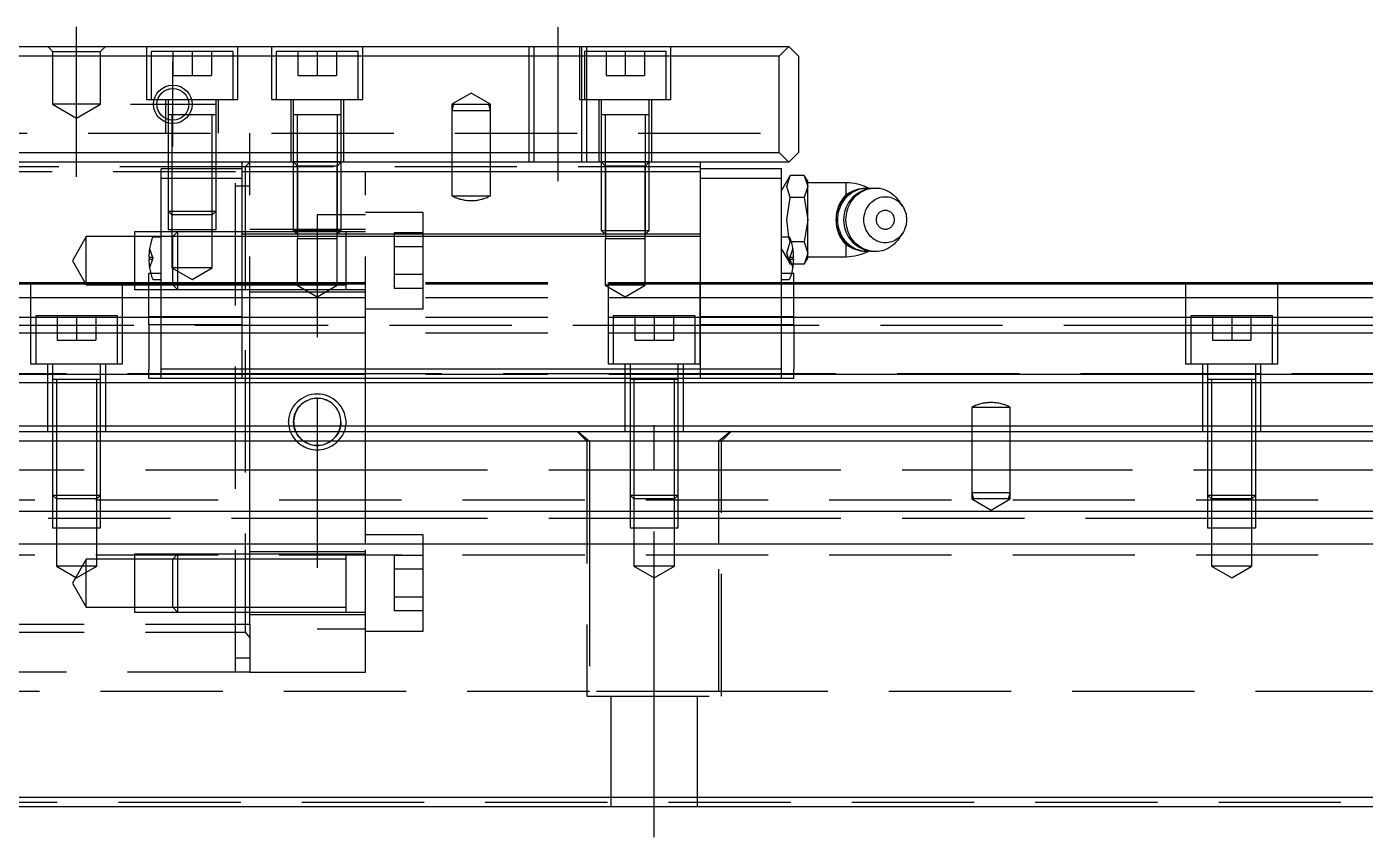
# Model space of a CAD drawing. Extents: x -8 to 904, y -330 to 120.
# Drawn here: x 314.8 to 453.9, y -299.6 to -215.4 of the extents above; entities that cross this region are included whole.
import ezdxf

# ---------------------------------------------------------------- set-up
doc = ezdxf.new("R2010")
doc.units = 0
doc.linetypes.add('CENTER', pattern=[50.8, 31.75, -6.35, 6.35, -6.35])
doc.linetypes.add('DASHED', pattern=[19.05, 12.7, -6.35])
doc.layers.get('0').update_dxf_attribs({"linetype": 'CONTINUOUS'})
doc.layers.add('CENTER', color=1, linetype='CENTER')

msp = doc.modelspace()

# ---------------------------------------------------------------- linework, layer by layer
at = {"color": 7, "linetype": 'CONTINUOUS'}
for p, q in [((246, -217.41), (394, -217.41)), ((394, -217.41), (393, -218.41)), ((395, -218.41), (394, -217.41)), ((393, -218.41), (247, -218.41)), ((393, -228.41), (393, -218.41)), ((395, -218.41), (395, -228.41)), ((331.23, -224.51), (329.5, -224.51)), ((334.5, -224.51), (329.5, -224.51)), ((331.67, -224.51), (331.23, -224.51)), ((334.5, -224.51), (331.67, -224.51)), ((347.5, -224.51), (342.5, -224.51)), ((347.5, -224.51), (342.5, -224.51)), ((347.5, -224.51), (342.5, -224.51)), ((379.5, -224.51), (374.5, -224.51)), ((394, -229.41), (246, -229.41)), ((247, -228.41), (393, -228.41)), ((337.2, -230.41), (337.2, -229.41)), ((384.8, -230.41), (384.8, -229.41)), ((393, -228.41), (394, -229.41)), ((394, -229.41), (395, -228.41)), ((328.77, -231.11), (328.77, -230.11)), ((337.2, -230.11), (328.77, -230.11)), ((337.2, -236.91), (337.2, -230.41)), ((384.8, -230.41), (337.2, -230.41)), ((393.23, -230.11), (384.8, -230.11)), ((384.8, -236.91), (384.8, -230.41)), ((393.23, -231.11), (393.23, -230.11)), ((394.13, -230.79), (393.78, -231.41)), ((393.78, -231.94), (394.13, -230.79)), ((395.6, -230.79), (394.13, -230.79)), ((395.6, -230.79), (395.6, -230.78)), ((395.96, -231.41), (395.6, -230.79)), ((395.6, -230.79), (395.96, -231.94)), ((328.77, -250.91), (328.77, -231.11)), ((337.2, -231.11), (328.77, -231.11)), ((393.23, -231.11), (384.8, -231.11)), ((393.23, -250.91), (393.23, -231.11)), ((393.78, -231.41), (393.23, -232.35)), ((394.13, -233.1), (393.78, -231.94)), ((395.96, -231.94), (395.6, -233.1)), ((395.96, -231.94), (395.96, -231.41)), ((399.96, -231.56), (395.96, -231.56)), ((395.96, -235.41), (395.96, -231.94)), ((399.96, -232.79), (399.96, -231.56)), ((401.03, -232.27), (401.26, -232.2)), ((401.18, -232.27), (401.41, -232.2)), ((401.26, -232.2), (401.49, -232.15)), ((401.41, -232.2), (401.64, -232.15)), ((401.49, -232.15), (401.73, -232.12)), ((401.64, -232.15), (401.88, -232.12)), ((401.73, -232.12), (401.97, -232.11)), ((401.88, -232.12), (402.12, -232.11)), ((402.12, -232.11), (401.97, -232.11)), ((402.04, -232.27), (402.27, -232.2)), ((402.12, -232.11), (402.53, -232.14)), ((402.27, -232.2), (402.5, -232.15)), ((402.5, -232.15), (402.74, -232.12)), ((402.74, -232.12), (402.98, -232.11)), ((402.98, -232.11), (403.22, -232.11)), ((403.22, -232.11), (403.45, -232.14)), ((403.45, -232.14), (403.69, -232.19)), ((403.69, -232.19), (403.92, -232.26)), ((393.78, -235.41), (394.13, -233.1)), ((395.6, -233.1), (394.13, -233.1)), ((395.6, -233.1), (395.96, -235.41)), ((399.37, -233.68), (399.5, -233.47)), ((399.5, -233.47), (399.65, -233.26)), ((399.52, -233.68), (399.66, -233.47)), ((399.65, -233.26), (399.81, -233.07)), ((399.66, -233.47), (399.8, -233.26)), ((399.8, -233.26), (399.97, -233.07)), ((399.81, -233.07), (399.99, -232.9)), ((400.72, -232.4), (399.96, -232.79)), ((399.97, -233.07), (400.14, -232.9)), ((399.99, -232.9), (400.18, -232.74)), ((400.14, -232.9), (400.33, -232.74)), ((400.18, -232.74), (400.38, -232.59)), ((400.33, -232.74), (400.53, -232.59)), ((400.38, -232.59), (400.58, -232.46)), ((400.38, -233.68), (400.51, -233.47)), ((400.51, -233.47), (400.66, -233.26)), ((400.53, -232.59), (400.74, -232.46)), ((400.58, -232.46), (400.8, -232.36)), ((400.66, -233.26), (400.83, -233.07)), ((400.74, -232.46), (400.96, -232.36)), ((400.8, -232.36), (401.03, -232.27)), ((400.83, -233.07), (401, -232.9)), ((400.96, -232.36), (401.18, -232.27)), ((401, -232.9), (401.19, -232.74)), ((401.19, -232.74), (401.39, -232.59)), ((401.39, -232.59), (401.6, -232.46)), ((401.6, -232.46), (401.81, -232.36)), ((401.81, -232.36), (402.04, -232.27)), ((402.44, -233.71), (402.57, -233.58)), ((402.57, -233.58), (402.71, -233.47)), ((402.71, -233.47), (402.85, -233.36)), ((402.85, -233.36), (403, -233.27)), ((403, -233.27), (403.16, -233.19)), ((403.16, -233.19), (403.32, -233.13)), ((403.32, -233.13), (403.49, -233.07)), ((403.49, -233.07), (403.66, -233.04)), ((403.66, -233.04), (403.83, -233.01)), ((403.83, -233.01), (404, -233.01)), ((403.92, -232.26), (404.14, -232.35)), ((404, -233.01), (404.18, -233.01)), ((404.14, -232.35), (404.36, -232.46)), ((404.18, -233.01), (404.35, -233.03)), ((404.35, -233.03), (404.52, -233.07)), ((404.36, -232.46), (404.56, -232.58)), ((404.52, -233.07), (404.69, -233.12)), ((404.56, -232.58), (404.76, -232.73)), ((404.69, -233.12), (404.85, -233.18)), ((404.76, -232.73), (404.95, -232.88)), ((404.85, -233.18), (405.01, -233.26)), ((404.95, -232.88), (405.12, -233.06)), ((405.01, -233.26), (405.16, -233.35)), ((405.12, -233.06), (405.29, -233.25)), ((405.16, -233.35), (405.31, -233.45)), ((405.29, -233.25), (405.44, -233.45)), ((405.31, -233.45), (405.44, -233.57)), ((405.8, -233.98), (405.44, -233.45)), ((405.44, -233.57), (405.57, -233.7)), ((398.93, -235.15), (398.96, -234.89)), ((398.96, -234.89), (399, -234.63)), ((399, -234.63), (399.07, -234.39)), ((399.07, -234.39), (399.15, -234.14)), ((399.08, -235.15), (399.11, -234.89)), ((399.11, -234.89), (399.16, -234.63)), ((399.15, -234.14), (399.25, -233.91)), ((399.16, -234.63), (399.22, -234.39)), ((399.22, -234.39), (399.31, -234.14)), ((399.25, -233.91), (399.37, -233.68)), ((399.31, -234.14), (399.41, -233.91)), ((399.41, -233.91), (399.52, -233.68)), ((399.94, -235.15), (399.97, -234.89)), ((399.97, -234.89), (400.02, -234.63)), ((400.02, -234.63), (400.08, -234.39)), ((400.08, -234.39), (400.16, -234.14)), ((400.16, -234.14), (400.26, -233.91)), ((400.26, -233.91), (400.38, -233.68)), ((401.82, -235.03), (401.86, -234.85)), ((401.86, -234.85), (401.91, -234.67)), ((401.91, -234.67), (401.97, -234.49)), ((401.97, -234.49), (402.04, -234.32)), ((402.04, -234.32), (402.12, -234.15)), ((402.12, -234.15), (402.22, -234)), ((402.22, -234), (402.33, -233.85)), ((402.33, -233.85), (402.44, -233.71)), ((403.15, -235.06), (403.18, -234.98)), ((403.18, -234.98), (403.21, -234.91)), ((403.21, -234.91), (403.26, -234.83)), ((403.26, -234.83), (403.31, -234.76)), ((403.31, -234.76), (403.36, -234.7)), ((403.36, -234.7), (403.42, -234.64)), ((403.42, -234.64), (403.48, -234.59)), ((403.48, -234.59), (403.55, -234.54)), ((403.55, -234.54), (403.62, -234.5)), ((403.62, -234.5), (403.7, -234.47)), ((403.7, -234.47), (403.78, -234.44)), ((403.78, -234.44), (403.85, -234.42)), ((403.85, -234.42), (403.93, -234.41)), ((403.93, -234.41), (404.01, -234.41)), ((404.01, -234.41), (404.1, -234.41)), ((404.1, -234.41), (404.18, -234.42)), ((404.18, -234.42), (404.25, -234.44)), ((404.25, -234.44), (404.33, -234.47)), ((404.33, -234.47), (404.41, -234.5)), ((404.41, -234.5), (404.48, -234.54)), ((404.48, -234.54), (404.54, -234.59)), ((404.54, -234.59), (404.61, -234.64)), ((404.61, -234.64), (404.67, -234.7)), ((404.67, -234.7), (404.72, -234.76)), ((404.72, -234.76), (404.77, -234.83)), ((404.77, -234.83), (404.81, -234.91)), ((404.81, -234.91), (404.85, -234.98)), ((404.85, -234.98), (404.88, -235.06)), ((405.57, -233.7), (405.69, -233.83)), ((405.69, -233.83), (405.8, -233.98)), ((405.8, -233.98), (405.9, -234.14)), ((405.9, -234.14), (405.98, -234.3)), ((405.98, -234.3), (406.06, -234.48)), ((406.06, -234.48), (406.12, -234.66)), ((406.12, -234.66), (406.17, -234.84)), ((406.17, -234.84), (406.2, -235.03)), ((394, -237.2), (393.78, -235.41)), ((395.96, -235.41), (395.6, -237.71)), ((395.96, -238.87), (395.96, -235.41)), ((398.92, -235.41), (398.93, -235.15)), ((398.93, -235.66), (398.92, -235.41)), ((398.96, -235.92), (398.93, -235.66)), ((399, -236.18), (398.96, -235.92)), ((399.07, -236.42), (399, -236.18)), ((399.07, -235.41), (399.08, -235.15)), ((399.08, -235.66), (399.07, -235.41)), ((399.11, -235.92), (399.08, -235.66)), ((399.16, -236.18), (399.11, -235.92)), ((399.22, -236.42), (399.16, -236.18)), ((399.93, -235.41), (399.94, -235.15)), ((399.94, -235.66), (399.93, -235.41)), ((399.97, -235.92), (399.94, -235.66)), ((400.02, -236.18), (399.97, -235.92)), ((400.08, -236.42), (400.02, -236.18)), ((401.8, -235.22), (401.82, -235.03)), ((401.8, -235.41), (401.8, -235.22)), ((401.8, -235.59), (401.8, -235.41)), ((401.82, -235.78), (401.8, -235.59)), ((401.86, -235.96), (401.82, -235.78)), ((401.91, -236.14), (401.86, -235.96)), ((401.97, -236.32), (401.91, -236.14)), ((402.04, -236.49), (401.97, -236.32)), ((403.09, -235.32), (403.1, -235.23)), ((403.09, -235.41), (403.09, -235.32)), ((403.09, -235.49), (403.09, -235.41)), ((403.1, -235.58), (403.09, -235.49)), ((403.1, -235.23), (403.12, -235.15)), ((403.12, -235.66), (403.1, -235.58)), ((403.12, -235.15), (403.15, -235.06)), ((403.15, -235.75), (403.12, -235.66)), ((403.18, -235.83), (403.15, -235.75)), ((403.21, -235.9), (403.18, -235.83)), ((403.26, -235.98), (403.21, -235.9)), ((403.31, -236.05), (403.26, -235.98)), ((403.36, -236.11), (403.31, -236.05)), ((403.42, -236.17), (403.36, -236.11)), ((403.48, -236.22), (403.42, -236.17)), ((403.55, -236.27), (403.48, -236.22)), ((403.62, -236.31), (403.55, -236.27)), ((403.7, -236.34), (403.62, -236.31)), ((403.78, -236.37), (403.7, -236.34)), ((403.85, -236.39), (403.78, -236.37)), ((404.25, -236.37), (404.18, -236.39)), ((404.33, -236.34), (404.25, -236.37)), ((404.41, -236.31), (404.33, -236.34)), ((404.48, -236.27), (404.41, -236.31)), ((404.54, -236.22), (404.48, -236.27)), ((404.61, -236.17), (404.54, -236.22)), ((404.67, -236.11), (404.61, -236.17)), ((404.72, -236.05), (404.67, -236.11)), ((404.77, -235.98), (404.72, -236.05)), ((404.81, -235.9), (404.77, -235.98)), ((404.85, -235.83), (404.81, -235.9)), ((404.88, -235.75), (404.85, -235.83)), ((404.88, -235.06), (404.91, -235.15)), ((404.91, -235.66), (404.88, -235.75)), ((404.91, -235.15), (404.92, -235.23)), ((404.92, -235.58), (404.91, -235.66)), ((404.92, -235.23), (404.94, -235.32)), ((404.94, -235.49), (404.92, -235.58)), ((404.94, -235.32), (404.94, -235.41)), ((404.94, -235.41), (404.94, -235.49)), ((406.06, -236.33), (405.98, -236.51)), ((406.12, -236.15), (406.06, -236.33)), ((406.17, -235.97), (406.12, -236.15)), ((406.2, -235.78), (406.17, -235.97)), ((406.2, -235.03), (406.23, -235.21)), ((406.23, -235.6), (406.2, -235.78)), ((406.23, -235.21), (406.23, -235.41)), ((406.23, -235.41), (406.23, -235.6)), ((328.77, -237.2), (327.99, -237.2)), ((337.2, -237.16), (337.2, -236.91)), ((384.8, -236.91), (337.2, -236.91)), ((337.2, -250.91), (337.2, -237.16)), ((384.8, -237.16), (337.2, -237.16)), ((384.8, -237.16), (384.8, -236.91)), ((384.8, -250.91), (384.8, -237.16)), ((394.01, -237.2), (393.23, -237.2)), ((395.6, -237.71), (394.26, -237.71)), ((395.6, -237.71), (395.96, -238.87)), ((399.15, -236.67), (399.07, -236.42)), ((399.25, -236.9), (399.15, -236.67)), ((399.31, -236.67), (399.22, -236.42)), ((399.37, -237.13), (399.25, -236.9)), ((399.41, -236.9), (399.31, -236.67)), ((399.5, -237.34), (399.37, -237.13)), ((399.52, -237.13), (399.41, -236.9)), ((399.65, -237.55), (399.5, -237.34)), ((399.66, -237.34), (399.52, -237.13)), ((399.81, -237.74), (399.65, -237.55)), ((399.8, -237.55), (399.66, -237.34)), ((399.97, -237.74), (399.8, -237.55)), ((399.99, -237.91), (399.81, -237.74)), ((400.14, -237.91), (399.97, -237.74)), ((400.16, -236.67), (400.08, -236.42)), ((400.26, -236.9), (400.16, -236.67)), ((400.38, -237.13), (400.26, -236.9)), ((400.51, -237.34), (400.38, -237.13)), ((400.66, -237.55), (400.51, -237.34)), ((400.83, -237.74), (400.66, -237.55)), ((401, -237.91), (400.83, -237.74)), ((402.12, -236.66), (402.04, -236.49)), ((402.22, -236.81), (402.12, -236.66)), ((402.33, -236.96), (402.22, -236.81)), ((402.44, -237.1), (402.33, -236.96)), ((402.57, -237.23), (402.44, -237.1)), ((402.71, -237.34), (402.57, -237.23)), ((402.85, -237.45), (402.71, -237.34)), ((403, -237.54), (402.85, -237.45)), ((403.16, -237.62), (403, -237.54)), ((403.32, -237.68), (403.16, -237.62)), ((403.49, -237.74), (403.32, -237.68)), ((403.66, -237.77), (403.49, -237.74)), ((403.93, -236.4), (403.85, -236.39)), ((404.01, -236.41), (403.93, -236.4)), ((404.1, -236.4), (404.01, -236.41)), ((404.18, -236.39), (404.1, -236.4)), ((404.52, -237.74), (404.35, -237.78)), ((404.69, -237.69), (404.52, -237.74)), ((404.85, -237.63), (404.69, -237.69)), ((405.01, -237.55), (404.85, -237.63)), ((405.12, -237.75), (404.95, -237.93)), ((405.16, -237.46), (405.01, -237.55)), ((405.29, -237.56), (405.12, -237.75)), ((405.31, -237.36), (405.16, -237.46)), ((405.44, -237.36), (405.29, -237.56)), ((405.44, -237.24), (405.31, -237.36)), ((405.44, -237.36), (405.8, -236.83)), ((405.57, -237.11), (405.44, -237.24)), ((405.69, -236.98), (405.57, -237.11)), ((405.8, -236.83), (405.69, -236.98)), ((405.9, -236.67), (405.8, -236.83)), ((405.98, -236.51), (405.9, -236.67)), ((395.96, -238.87), (395.6, -240.02)), ((395.96, -239.4), (395.96, -238.87)), ((399.96, -239.25), (399.96, -238.02)), ((399.96, -238.02), (400.72, -238.41)), ((400.18, -238.07), (399.99, -237.91)), ((400.33, -238.07), (400.14, -237.91)), ((400.38, -238.22), (400.18, -238.07)), ((400.53, -238.22), (400.33, -238.07)), ((400.58, -238.35), (400.38, -238.22)), ((400.74, -238.35), (400.53, -238.22)), ((400.8, -238.45), (400.58, -238.35)), ((400.96, -238.45), (400.74, -238.35)), ((401.03, -238.54), (400.8, -238.45)), ((401.18, -238.54), (400.96, -238.45)), ((401.19, -238.07), (401, -237.91)), ((401.26, -238.61), (401.03, -238.54)), ((401.41, -238.61), (401.18, -238.54)), ((401.39, -238.22), (401.19, -238.07)), ((401.49, -238.66), (401.26, -238.61)), ((401.6, -238.35), (401.39, -238.22)), ((401.64, -238.66), (401.41, -238.61)), ((401.73, -238.69), (401.49, -238.66)), ((401.81, -238.45), (401.6, -238.35)), ((401.88, -238.69), (401.64, -238.66)), ((401.97, -238.71), (401.73, -238.69)), ((402.04, -238.54), (401.81, -238.45)), ((402.12, -238.71), (401.88, -238.69)), ((401.97, -238.71), (402.12, -238.71)), ((402.27, -238.61), (402.04, -238.54)), ((402.53, -238.67), (402.12, -238.71)), ((402.5, -238.66), (402.27, -238.61)), ((402.74, -238.69), (402.5, -238.66)), ((402.98, -238.71), (402.74, -238.69)), ((403.22, -238.7), (402.98, -238.71)), ((403.45, -238.67), (403.22, -238.7)), ((403.69, -238.62), (403.45, -238.67)), ((403.83, -237.8), (403.66, -237.77)), ((403.92, -238.55), (403.69, -238.62)), ((404, -237.8), (403.83, -237.8)), ((404.14, -238.46), (403.92, -238.55)), ((404.18, -237.8), (404, -237.8)), ((404.36, -238.35), (404.14, -238.46)), ((404.35, -237.78), (404.18, -237.8)), ((404.56, -238.23), (404.36, -238.35)), ((404.76, -238.08), (404.56, -238.23)), ((404.95, -237.93), (404.76, -238.08)), ((327.58, -239.3), (327.5, -239.3)), ((327.5, -239.5), (327.58, -239.5)), ((327.58, -239.5), (327.58, -239.3)), ((394.42, -239.3), (394.42, -239.5)), ((394.5, -239.3), (394.42, -239.3)), ((394.42, -239.5), (394.5, -239.5)), ((395.6, -240.02), (394.47, -240.02)), ((395.6, -240.02), (395.96, -239.4)), ((395.6, -240.03), (395.6, -240.02)), ((395.96, -239.25), (399.96, -239.25)), ((312.5, -241.91), (327.5, -241.91)), ((327.5, -243.58), (327.5, -240.98)), ((327.71, -240.98), (327.5, -240.98)), ((327.99, -241.6), (328.77, -241.6)), ((393.23, -241.6), (394.01, -241.6)), ((394.5, -240.98), (394.29, -240.98)), ((394.5, -243.58), (394.5, -240.98)), ((394.5, -241.91), (640, -241.91)), ((312.5, -242.07), (327.5, -242.07)), ((394.5, -242.07), (640, -242.07)), ((312.5, -243.47), (327.5, -243.47)), ((327.5, -245.49), (327.5, -243.58)), ((394.5, -243.47), (640, -243.47)), ((394.5, -245.49), (394.5, -243.58)), ((312.5, -245.54), (327.5, -245.54)), ((327.5, -246.33), (327.5, -245.49)), ((328.77, -245.49), (327.5, -245.49)), ((394.5, -245.49), (393.23, -245.49)), ((394.5, -246.33), (394.5, -245.49)), ((394.5, -245.54), (640, -245.54)), ((312.5, -247.16), (327.5, -247.16)), ((327.5, -246.33), (327.5, -250.94)), ((328.77, -246.33), (327.5, -246.33)), ((394.5, -246.33), (393.23, -246.33)), ((394.5, -246.33), (394.5, -250.94)), ((394.5, -247.16), (640, -247.16)), ((312.5, -251.46), (327.5, -251.46)), ((327.5, -251.91), (327.5, -250.94)), ((337.2, -250.91), (328.77, -250.91)), ((328.77, -251.91), (328.77, -250.91)), ((337.2, -251.91), (337.2, -250.91)), ((384.8, -250.91), (337.2, -250.91)), ((393.23, -250.91), (384.8, -250.91)), ((384.8, -251.91), (384.8, -250.91)), ((393.23, -251.91), (393.23, -250.91)), ((394.5, -251.91), (394.5, -250.94)), ((394.5, -251.46), (640, -251.46)), ((0, -252.31), (640, -252.31)), ((322.5, -252), (317.5, -252)), ((328.77, -251.91), (327.5, -251.91)), ((337.2, -251.91), (328.77, -251.91)), ((384.8, -251.91), (337.2, -251.91)), ((382.5, -252), (377.5, -252)), ((393.23, -251.91), (384.8, -251.91)), ((394.5, -251.91), (393.23, -251.91)), ((0, -256.81), (640, -256.81)), ((1, -257.41), (639, -257.41)), ((638, -258.4), (2, -258.4)), ((638, -265.7), (2, -265.7)), ((638, -269.1), (2, -269.1)), ((2, -295.4), (638, -295.4)), ((639, -296.4), (1, -296.4))]:
    msp.add_line(p, q, dxfattribs=at)
at = {"color": 3, "linetype": 'DASHED'}
for p, q in [((317, -217.41), (317.5, -217.91)), ((317.5, -217.91), (317.5, -223.41)), ((317.5, -217.91), (322.5, -217.91)), ((322.5, -217.91), (323, -217.41)), ((322.5, -223.41), (322.5, -217.91)), ((327.25, -217.41), (327.25, -222.91)), ((327.75, -217.91), (327.75, -222.91)), ((336.25, -217.91), (327.75, -217.91)), ((330, -217.91), (330, -220.41)), ((332, -217.91), (332, -220.41)), ((334, -217.91), (334, -220.41)), ((336.25, -222.91), (336.25, -217.91)), ((336.75, -222.91), (336.75, -217.41)), ((340.25, -217.41), (340.25, -222.91)), ((340.75, -217.91), (340.75, -222.91)), ((349.25, -217.91), (340.75, -217.91)), ((343, -217.91), (343, -220.41)), ((345, -217.91), (345, -220.41)), ((347, -217.91), (347, -220.41)), ((349.25, -222.91), (349.25, -217.91)), ((349.75, -222.91), (349.75, -217.41)), ((367, -217.41), (367, -229.41)), ((367.5, -217.41), (367.5, -229.41)), ((372.25, -217.41), (372.25, -222.91)), ((372.5, -229.41), (372.5, -217.41)), ((372.75, -217.91), (372.75, -222.91)), ((381.25, -217.91), (372.75, -217.91)), ((373, -217.91), (373, -217.41)), ((373, -222.91), (373, -217.91)), ((375, -217.91), (375, -220.41)), ((377, -217.91), (377, -220.41)), ((379, -217.91), (379, -220.41)), ((381.25, -222.91), (381.25, -217.91)), ((381.75, -222.91), (381.75, -217.41)), ((330, -220.41), (332, -220.41)), ((332, -220.41), (334, -220.41)), ((343, -220.41), (345, -220.41)), ((345, -220.41), (347, -220.41)), ((375, -220.41), (377, -220.41)), ((377, -220.41), (379, -220.41)), ((361, -222.25), (359, -223.41)), ((363, -223.41), (361, -222.25)), ((317.5, -223.41), (320, -224.85)), ((322.5, -223.41), (317.5, -223.41)), ((320, -224.85), (322.5, -223.41)), ((327.25, -222.91), (336.75, -222.91)), ((329.25, -222.91), (329.25, -226.41)), ((329.5, -222.91), (329.5, -224.51)), ((334.5, -224.51), (334.5, -222.91)), ((334.75, -226.41), (334.75, -222.91)), ((340.25, -222.91), (349.75, -222.91)), ((342.25, -222.91), (342.25, -229.41)), ((342.5, -222.91), (342.5, -224.51)), ((347.5, -224.51), (347.5, -222.91)), ((347.75, -229.41), (347.75, -222.91)), ((359, -223.41), (359, -224.04)), ((359.17, -223.41), (359, -224.04)), ((359, -223.41), (363, -223.41)), ((363, -224.04), (362.83, -223.41)), ((363, -224.04), (363, -223.41)), ((372.25, -222.91), (381.75, -222.91)), ((373, -229.41), (373, -222.91)), ((374.25, -222.91), (374.25, -229.41)), ((374.5, -222.91), (374.5, -224.51)), ((379.5, -224.51), (379.5, -222.91)), ((379.75, -229.41), (379.75, -222.91)), ((329.5, -224.5), (329.5, -224.51)), ((329.5, -224.51), (329.5, -224.51)), ((329.5, -224.51), (329.5, -224.98)), ((334.5, -224.51), (329.5, -224.51)), ((329.5, -224.98), (329.5, -225.34)), ((329.9, -224.51), (329.9, -225.05)), ((329.9, -225.05), (329.9, -225.4)), ((334.1, -226.41), (334.1, -224.51)), ((334.5, -224.51), (334.5, -224.5)), ((334.5, -224.51), (334.5, -224.51)), ((334.5, -226.41), (334.5, -224.51)), ((342.5, -224.5), (342.5, -224.51)), ((342.5, -224.51), (342.5, -229.4)), ((342.5, -224.51), (342.5, -224.51)), ((347.5, -224.51), (342.5, -224.51)), ((342.9, -224.51), (342.9, -229.4)), ((347.1, -229.4), (347.1, -224.51)), ((347.5, -224.51), (347.5, -224.5)), ((347.5, -229.4), (347.5, -224.51)), ((347.5, -224.51), (347.5, -224.51)), ((359, -224.04), (359, -229.41)), ((359, -224.04), (363, -224.04)), ((363, -229.41), (363, -224.04)), ((374.5, -224.5), (374.5, -224.51)), ((374.5, -224.51), (374.5, -224.51)), ((374.5, -224.51), (374.5, -229.4)), ((379.5, -224.51), (374.5, -224.51)), ((374.9, -224.51), (374.9, -229.4)), ((379.1, -229.4), (379.1, -224.51)), ((379.5, -224.51), (379.5, -224.5)), ((379.5, -224.51), (379.5, -224.51)), ((379.5, -229.4), (379.5, -224.51)), ((245, -226.41), (395, -226.41)), ((329.5, -225.34), (329.5, -226.41)), ((329.5, -226.41), (329.5, -234.51)), ((329.5, -226.41), (329.5, -234.51)), ((329.9, -225.4), (329.9, -226.41)), ((329.9, -226.41), (329.9, -234.91)), ((334.1, -234.91), (334.1, -226.41)), ((334.5, -234.51), (334.5, -226.41)), ((334.5, -234.51), (334.5, -226.41)), ((338, -229.41), (338, -226.41)), ((338, -229.41), (337.5, -229.91)), ((338, -251.91), (338, -229.41)), ((342.5, -229.4), (342.94, -229.84)), ((347.5, -229.4), (342.5, -229.4)), ((342.5, -229.41), (342.5, -236.51)), ((342.9, -229.41), (342.9, -236.91)), ((347.06, -229.84), (347.5, -229.4)), ((347.1, -236.91), (347.1, -229.41)), ((347.5, -236.51), (347.5, -229.41)), ((359, -229.41), (359, -232.91)), ((363, -232.91), (363, -229.41)), ((374.5, -229.4), (374.94, -229.84)), ((379.5, -229.4), (374.5, -229.4)), ((374.5, -229.41), (374.5, -236.51)), ((374.9, -229.41), (374.9, -236.91)), ((379.06, -229.84), (379.5, -229.4)), ((379.1, -236.91), (379.1, -229.41)), ((379.5, -236.51), (379.5, -229.41)), ((337.2, -229.91), (302.8, -229.91)), ((336.5, -230.41), (302.8, -230.41)), ((336.5, -282.41), (336.5, -230.41)), ((384.8, -229.91), (337.2, -229.91)), ((337.5, -229.91), (337.5, -278.25)), ((342.94, -229.84), (342.94, -237.4)), ((347.06, -229.84), (342.94, -229.84)), ((347.06, -237.4), (347.06, -229.84)), ((350, -251.91), (350, -230.41)), ((374.94, -229.84), (374.94, -237.4)), ((379.06, -229.84), (374.94, -229.84)), ((379.06, -237.4), (379.06, -229.84)), ((338, -231.9), (336.5, -231.9)), ((359, -232.91), (363, -232.91)), ((360.94, -233.41), (361.06, -233.41)), ((329.5, -234.51), (329.9, -234.91)), ((329.5, -234.51), (329.5, -236.41)), ((329.5, -234.51), (334.5, -234.51)), ((329.9, -234.91), (329.9, -236.41)), ((334.1, -234.91), (329.9, -234.91)), ((334.1, -234.91), (334.5, -234.51)), ((334.1, -236.41), (334.1, -234.91)), ((334.5, -236.41), (334.5, -234.51)), ((350, -234.91), (345, -234.91)), ((345, -234.91), (345, -253.95)), ((356, -234.65), (350, -234.65)), ((356, -244.65), (356, -234.65)), ((321, -237.16), (319.56, -239.66)), ((326, -237.16), (321, -237.16)), ((321, -242.16), (321, -237.16)), ((330.5, -236.66), (326, -236.66)), ((326, -236.66), (326, -242.66)), ((330, -237.16), (326, -237.16)), ((329.5, -236.41), (334.5, -236.41)), ((329.9, -236.41), (329.9, -240.41)), ((330.5, -236.66), (330, -237.16)), ((337.2, -237.16), (330, -237.16)), ((330, -242.16), (330, -237.16)), ((337.2, -237.16), (330, -237.16)), ((338, -236.66), (330.5, -236.66)), ((330.5, -236.66), (330.5, -242.66)), ((338, -236.66), (330.5, -236.66)), ((334.1, -240.41), (334.1, -236.41)), ((350, -236.41), (338, -236.41)), ((342.65, -236.66), (338, -236.66)), ((342.5, -236.51), (342.9, -236.91)), ((342.5, -236.51), (347.5, -236.51)), ((342.9, -236.66), (342.65, -236.66)), ((347.1, -236.66), (342.9, -236.66)), ((342.93, -237.4), (342.93, -242.2)), ((347.07, -237.4), (342.93, -237.4)), ((347.07, -242.2), (347.07, -237.4)), ((347.1, -236.91), (347.5, -236.51)), ((347.35, -236.66), (347.1, -236.66)), ((348.01, -236.66), (347.35, -236.66)), ((350, -236.66), (348, -236.66)), ((348, -237.16), (348, -236.66)), ((348, -242.66), (348, -236.66)), ((348, -239.66), (348, -236.66)), ((348, -242.16), (348, -237.16)), ((356, -236.77), (353, -236.77)), ((353, -236.77), (353, -238.21)), ((374.5, -236.51), (374.9, -236.91)), ((374.5, -236.51), (379.5, -236.51)), ((374.93, -237.4), (374.93, -242.2)), ((379.07, -237.4), (374.93, -237.4)), ((379.07, -242.2), (379.07, -237.4)), ((379.1, -236.91), (379.5, -236.51)), ((393.78, -238.87), (394.13, -237.71)), ((394.13, -237.71), (394, -237.2)), ((394.26, -237.71), (394.13, -237.71)), ((327.58, -238.41), (327.9, -239.3)), ((356, -238.21), (353, -238.21)), ((353, -238.21), (353, -241.1)), ((393.23, -238.46), (393.78, -239.4)), ((394.13, -240.02), (393.78, -238.87)), ((394.42, -238.41), (394.1, -239.3)), ((319.56, -239.66), (321, -242.16)), ((327.58, -239.3), (327.9, -239.3)), ((327.9, -239.5), (327.58, -240.4)), ((327.58, -239.5), (327.9, -239.5)), ((327.9, -239.3), (327.94, -239.4)), ((327.9, -239.5), (327.94, -239.4)), ((329.9, -240.41), (332, -241.62)), ((334.1, -240.41), (329.9, -240.41)), ((332, -241.62), (334.1, -240.41)), ((393.78, -239.4), (394.13, -240.02)), ((394.1, -239.3), (394.06, -239.4)), ((394.1, -239.5), (394.06, -239.4)), ((394.1, -239.3), (394.42, -239.3)), ((394.1, -239.5), (394.42, -240.4)), ((394.1, -239.5), (394.42, -239.5)), ((394.47, -240.02), (394.13, -240.02)), ((315.25, -250.4), (315.25, -241.91)), ((324.75, -241.91), (324.75, -250.4)), ((327.5, -241.91), (328.77, -241.91)), ((328.77, -240.98), (327.71, -240.98)), ((328.77, -241.91), (337.2, -241.91)), ((337.2, -241.91), (384.8, -241.91)), ((353, -241.1), (353, -242.54)), ((356, -241.1), (353, -241.1)), ((375.25, -250.4), (375.25, -241.91)), ((384.75, -241.91), (384.75, -250.4)), ((384.8, -241.91), (393.23, -241.91)), ((394.29, -240.98), (393.23, -240.98)), ((393.23, -241.91), (394.5, -241.91)), ((435.25, -250.4), (435.25, -241.91)), ((444.75, -241.91), (444.75, -250.4)), ((321, -242.16), (326, -242.16)), ((326, -242.16), (330, -242.16)), ((326, -242.66), (330.5, -242.66)), ((327.5, -242.07), (328.77, -242.07)), ((328.77, -242.07), (337.2, -242.07)), ((330, -242.16), (330.5, -242.66)), ((330, -242.16), (338, -242.16)), ((330, -242.16), (338, -242.16)), ((330.5, -242.66), (338, -242.66)), ((330.5, -242.66), (338, -242.66)), ((337.2, -242.07), (384.8, -242.07)), ((338, -242.16), (348, -242.16)), ((338, -242.66), (348.01, -242.66)), ((338, -242.9), (350, -242.9)), ((342.93, -242.2), (345, -243.4)), ((347.07, -242.2), (342.93, -242.2)), ((345, -243.4), (347.07, -242.2)), ((348, -242.66), (348, -242.16)), ((348, -242.66), (350, -242.66)), ((356, -242.54), (353, -242.54)), ((374.93, -242.2), (377, -243.4)), ((379.07, -242.2), (374.93, -242.2)), ((377, -243.4), (379.07, -242.2)), ((384.8, -242.07), (393.23, -242.07)), ((393.23, -242.07), (394.5, -242.07)), ((327.5, -243.47), (328.77, -243.47)), ((328.77, -243.47), (337.2, -243.47)), ((337.2, -243.47), (384.8, -243.47)), ((350, -244.65), (356, -244.65)), ((384.8, -243.47), (393.23, -243.47)), ((393.23, -243.47), (394.5, -243.47)), ((315.75, -245.4), (315.75, -250.4)), ((324.25, -245.4), (315.75, -245.4)), ((318, -245.4), (318, -247.9)), ((320, -245.4), (320, -247.9)), ((322, -245.4), (322, -247.9)), ((324.25, -250.4), (324.25, -245.4)), ((327.5, -245.54), (328.77, -245.54)), ((337.2, -245.49), (328.77, -245.49)), ((328.77, -245.54), (337.2, -245.54)), ((337.2, -245.54), (384.8, -245.54)), ((375.75, -245.4), (375.75, -250.4)), ((384.25, -245.4), (375.75, -245.4)), ((378, -245.4), (378, -247.9)), ((380, -245.4), (380, -247.9)), ((382, -245.4), (382, -247.9)), ((384.25, -250.4), (384.25, -245.4)), ((393.23, -245.49), (384.8, -245.49)), ((384.8, -245.54), (393.23, -245.54)), ((393.23, -245.54), (394.5, -245.54)), ((435.75, -245.4), (435.75, -250.4)), ((444.25, -245.4), (435.75, -245.4)), ((438, -245.4), (438, -247.9)), ((440, -245.4), (440, -247.9)), ((442, -245.4), (442, -247.9)), ((444.25, -250.4), (444.25, -245.4)), ((345, -246.4), (298, -246.4)), ((327.5, -247.16), (328.77, -247.16)), ((337.2, -246.33), (328.77, -246.33)), ((328.77, -247.16), (337.2, -247.16)), ((337.2, -247.16), (384.8, -247.16)), ((384.25, -246.4), (345, -246.4)), ((384.75, -246.4), (384.25, -246.4)), ((384.8, -246.4), (384.75, -246.4)), ((393.23, -246.33), (384.8, -246.33)), ((393.23, -246.4), (384.8, -246.4)), ((384.8, -247.16), (393.23, -247.16)), ((394.5, -246.4), (393.23, -246.4)), ((393.23, -247.16), (394.5, -247.16)), ((435.25, -246.4), (394.5, -246.4)), ((435.75, -246.4), (435.25, -246.4)), ((444.25, -246.4), (435.75, -246.4)), ((444.75, -246.4), (444.25, -246.4)), ((495.25, -246.4), (444.75, -246.4)), ((318, -247.9), (320, -247.9)), ((320, -247.9), (322, -247.9)), ((378, -247.9), (380, -247.9)), ((380, -247.9), (382, -247.9)), ((438, -247.9), (440, -247.9)), ((440, -247.9), (442, -247.9)), ((338, -251.4), (270, -251.4)), ((324.75, -250.4), (315.25, -250.4)), ((317, -257.41), (317, -250.4)), ((317.5, -250.4), (317.5, -252)), ((322.5, -252), (322.5, -250.4)), ((323, -250.4), (323, -257.41)), ((327.5, -251.46), (328.77, -251.46)), ((328.77, -251.46), (337.2, -251.46)), ((337.2, -251.46), (384.8, -251.46)), ((350, -251.4), (338, -251.4)), ((377, -251.4), (350, -251.4)), ((384.75, -250.4), (375.25, -250.4)), ((377, -251.91), (377, -250.4)), ((377.5, -251.4), (377, -251.4)), ((377.5, -250.4), (377.5, -251.91)), ((382.5, -251.4), (377.5, -251.4)), ((382.5, -251.91), (382.5, -250.4)), ((383, -251.4), (382.5, -251.4)), ((383, -250.4), (383, -251.91)), ((384.8, -251.4), (383, -251.4)), ((393.23, -251.4), (384.8, -251.4)), ((384.8, -251.46), (393.23, -251.46)), ((394.5, -251.4), (393.23, -251.4)), ((393.23, -251.46), (394.5, -251.46)), ((437, -251.4), (394.5, -251.4)), ((444.75, -250.4), (435.25, -250.4)), ((437, -257.41), (437, -250.4)), ((437.5, -251.4), (437, -251.4)), ((437.5, -250.4), (437.5, -252)), ((442.5, -251.4), (437.5, -251.4)), ((442.5, -252), (442.5, -250.4)), ((443, -251.4), (442.5, -251.4)), ((443, -250.4), (443, -257.41)), ((497, -251.4), (443, -251.4)), ((317.5, -252), (317.5, -257.41)), ((317.5, -252), (317.5, -252)), ((317.5, -252), (317.5, -252.01)), ((322.5, -252), (317.5, -252)), ((317.9, -252), (317.9, -257.41)), ((322.1, -257.41), (322.1, -252)), ((322.5, -252), (322.5, -252)), ((322.5, -257.41), (322.5, -252)), ((322.5, -252.01), (322.5, -252)), ((338, -257.41), (338, -251.91)), ((350, -257.41), (350, -251.91)), ((377, -257.41), (377, -251.91)), ((377.5, -251.91), (377.5, -252)), ((377.5, -252), (377.5, -252.01)), ((377.5, -252), (377.5, -257.41)), ((377.5, -252), (377.5, -252)), ((382.5, -252), (377.5, -252)), ((377.9, -252), (377.9, -257.41)), ((382.1, -257.41), (382.1, -252)), ((382.5, -252), (382.5, -251.91)), ((382.5, -252.01), (382.5, -252)), ((382.5, -252), (382.5, -252)), ((382.5, -257.41), (382.5, -252)), ((383, -251.91), (383, -257.41)), ((437.5, -252), (437.5, -257.41)), ((437.5, -252), (437.5, -252)), ((437.5, -252), (437.5, -252.01)), ((442.5, -252), (437.5, -252)), ((442.5, -252), (437.5, -252)), ((437.9, -252), (437.9, -257.41)), ((442.1, -257.41), (442.1, -252)), ((442.5, -252), (442.5, -252)), ((442.5, -257.41), (442.5, -252)), ((442.5, -252.01), (442.5, -252)), ((345, -253.95), (345, -257.41)), ((415.06, -254.4), (414.94, -254.4)), ((413, -254.9), (413, -257.41)), ((417, -254.9), (413, -254.9)), ((417, -257.41), (417, -254.9)), ((342.18, -257.41), (342, -256.4)), ((348, -256.4), (347.82, -257.41)), ((317.5, -257.41), (317.5, -264.01)), ((317.5, -257.41), (317.5, -264.01)), ((317.9, -257.41), (317.9, -264.41)), ((322.1, -264.41), (322.1, -257.41)), ((322.5, -264.01), (322.5, -257.41)), ((322.5, -264.01), (322.5, -257.41)), ((338, -265.7), (338, -257.41)), ((345, -257.41), (345, -258.86)), ((350, -265.7), (350, -257.41)), ((372, -257.41), (373, -258.4)), ((372.06, -257.41), (373.29, -258.4)), ((373, -258.4), (373, -284.9)), ((373.29, -258.4), (373.29, -265.7)), ((377.5, -257.41), (377.5, -264.01)), ((377.5, -257.41), (377.5, -264.01)), ((377.9, -257.41), (377.9, -264.41)), ((382.1, -264.41), (382.1, -257.41)), ((382.5, -264.01), (382.5, -257.41)), ((382.5, -264.01), (382.5, -257.41)), ((387.94, -257.41), (386.71, -258.4)), ((386.71, -265.7), (386.71, -258.4)), ((387, -258.4), (388, -257.41)), ((387, -284.9), (387, -258.4)), ((413, -257.41), (413, -263.77)), ((417, -263.77), (417, -257.41)), ((437.5, -257.41), (437.5, -264.01)), ((437.5, -257.41), (437.5, -264.01)), ((437.9, -257.41), (437.9, -264.41)), ((442.1, -264.41), (442.1, -257.41)), ((442.5, -264.01), (442.5, -257.41)), ((442.5, -264.01), (442.5, -257.41)), ((345, -258.86), (345, -277.9)), ((270, -261.4), (338, -261.4)), ((338, -261.4), (350, -261.4)), ((350, -261.4), (373.29, -261.4)), ((373.29, -261.4), (377.5, -261.4)), ((377.5, -261.4), (377.9, -261.4)), ((377.9, -261.4), (382.1, -261.4)), ((382.1, -261.4), (382.5, -261.4)), ((382.5, -261.4), (386.71, -261.4)), ((386.71, -261.4), (413, -261.4)), ((413, -261.4), (417, -261.4)), ((417, -261.4), (437.5, -261.4)), ((437.5, -261.4), (437.9, -261.4)), ((437.9, -261.4), (442.1, -261.4)), ((442.1, -261.4), (442.5, -261.4)), ((442.5, -261.4), (493.29, -261.4)), ((317.5, -264.01), (317.9, -264.41)), ((317.5, -264.01), (322.5, -264.01)), ((317.5, -264.01), (317.5, -265.7)), ((322.1, -264.41), (322.5, -264.01)), ((322.5, -265.7), (322.5, -264.01)), ((377.5, -264.01), (377.9, -264.41)), ((377.5, -264.01), (382.5, -264.01)), ((377.5, -264.01), (377.5, -265.7)), ((382.1, -264.41), (382.5, -264.01)), ((382.5, -265.7), (382.5, -264.01)), ((413, -263.77), (413, -264.41)), ((413, -263.77), (413.17, -264.41)), ((417, -263.77), (413, -263.77)), ((416.83, -264.41), (417, -263.77)), ((417, -264.41), (417, -263.77)), ((437.5, -264.01), (437.9, -264.41)), ((437.5, -264.01), (442.5, -264.01)), ((437.5, -264.01), (437.5, -265.7)), ((442.1, -264.41), (442.5, -264.01)), ((442.5, -265.7), (442.5, -264.01)), ((639.5, -264.55), (0.5, -264.55)), ((322.1, -264.41), (317.9, -264.41)), ((317.9, -264.41), (317.9, -267.4)), ((322.1, -267.4), (322.1, -264.41)), ((382.1, -264.41), (377.9, -264.41)), ((377.9, -264.41), (377.9, -267.4)), ((382.1, -267.4), (382.1, -264.41)), ((413, -264.41), (415, -265.56)), ((417, -264.41), (413, -264.41)), ((415, -265.56), (417, -264.41)), ((442.1, -264.41), (437.9, -264.41)), ((437.9, -264.41), (437.9, -267.4)), ((442.1, -267.4), (442.1, -264.41)), ((298, -266.4), (338, -266.4)), ((317.5, -265.7), (317.5, -267.4)), ((322.5, -267.4), (322.5, -265.7)), ((338, -269.1), (338, -265.7)), ((338, -266.4), (345, -266.4)), ((345, -266.4), (350, -266.4)), ((350, -269.1), (350, -265.7)), ((350, -266.4), (373.29, -266.4)), ((373.29, -265.7), (373.29, -269.1)), ((373.29, -266.4), (377.5, -266.4)), ((377.5, -265.7), (377.5, -267.4)), ((377.5, -266.4), (382.5, -266.4)), ((382.5, -267.4), (382.5, -265.7)), ((382.5, -266.4), (386.71, -266.4)), ((386.71, -269.1), (386.71, -265.7)), ((386.71, -266.4), (437.5, -266.4)), ((437.5, -265.7), (437.5, -267.4)), ((437.5, -266.4), (442.5, -266.4)), ((442.5, -267.4), (442.5, -265.7)), ((442.5, -266.4), (493.29, -266.4)), ((317.5, -267.4), (322.5, -267.4)), ((317.9, -267.4), (317.9, -271.4)), ((322.1, -271.4), (322.1, -267.4)), ((356, -268.15), (350, -268.15)), ((356, -269.1), (356, -268.15)), ((377.5, -267.4), (382.5, -267.4)), ((377.9, -267.4), (377.9, -271.4)), ((382.1, -271.4), (382.1, -267.4)), ((437.5, -267.4), (442.5, -267.4)), ((437.9, -267.4), (437.9, -271.4)), ((442.1, -271.4), (442.1, -267.4)), ((338, -277.41), (338, -269.1)), ((350, -282.41), (350, -269.1)), ((356, -278.15), (356, -269.1)), ((373.29, -269.1), (373.29, -284.4)), ((386.71, -284.4), (386.71, -269.1)), ((639.5, -270.25), (0.5, -270.25)), ((321, -270.66), (319.56, -273.16)), ((326, -270.66), (321, -270.66)), ((321, -275.66), (321, -270.66)), ((330.5, -270.16), (326, -270.16)), ((326, -270.16), (326, -276.16)), ((330, -270.66), (326, -270.66)), ((330.5, -270.16), (330, -270.66)), ((338, -270.66), (330, -270.66)), ((330, -275.66), (330, -270.66)), ((338, -270.16), (330.5, -270.16)), ((330.5, -270.16), (330.5, -276.16)), ((338, -270.16), (330.5, -270.16)), ((350, -269.9), (338, -269.9)), ((348.01, -270.16), (338, -270.16)), ((348, -270.66), (338, -270.66)), ((350, -270.16), (348, -270.16)), ((348, -270.66), (348, -270.16)), ((348, -276.16), (348, -270.16)), ((348, -273.16), (348, -270.16)), ((348, -275.66), (348, -270.66)), ((356, -270.27), (353, -270.27)), ((353, -270.27), (353, -271.71)), ((317.9, -271.4), (320, -272.62)), ((322.1, -271.4), (317.9, -271.4)), ((320, -272.62), (322.1, -271.4)), ((353, -271.71), (353, -274.6)), ((356, -271.71), (353, -271.71)), ((377.9, -271.4), (380, -272.62)), ((382.1, -271.4), (377.9, -271.4)), ((380, -272.62), (382.1, -271.4)), ((437.9, -271.4), (440, -272.62)), ((442.1, -271.4), (437.9, -271.4)), ((440, -272.62), (442.1, -271.4)), ((319.56, -273.16), (321, -275.66)), ((353, -274.6), (353, -276.04)), ((356, -274.6), (353, -274.6)), ((321, -275.66), (326, -275.66)), ((326, -275.66), (330, -275.66)), ((326, -276.16), (330.5, -276.16)), ((330, -275.66), (330.5, -276.16)), ((330, -275.66), (338, -275.66)), ((330.5, -276.16), (338, -276.16)), ((330.5, -276.16), (338, -276.16)), ((338, -275.66), (348, -275.66)), ((338, -276.16), (348, -276.16)), ((338, -276.4), (350, -276.4)), ((348, -276.16), (348, -275.66)), ((348, -276.16), (348.01, -276.16)), ((348, -276.16), (350, -276.16)), ((348, -276.16), (348, -276.16)), ((356, -276.04), (353, -276.04)), ((270, -277.41), (338, -277.41)), ((338, -277.41), (338, -282.41)), ((345, -277.9), (350, -277.9)), ((270, -278.25), (337.5, -278.25)), ((337.5, -278.25), (338, -278.85)), ((350, -278.15), (356, -278.15)), ((336.5, -280.9), (338, -280.9)), ((338, -282.41), (270, -282.41)), ((338, -282.41), (350, -282.41)), ((373.29, -284.4), (266.71, -284.4)), ((373, -284.9), (387, -284.9)), ((386.71, -284.4), (373.29, -284.4)), ((375.5, -284.9), (375.5, -296.4)), ((384.5, -296.4), (384.5, -284.9)), ((493.29, -284.4), (386.71, -284.4)), ((0.5, -295.9), (639.5, -295.9))]:
    msp.add_line(p, q, dxfattribs=at)
at = {"color": 3, "linetype": 'CONTINUOUS'}
msp.add_circle((330, -223.41), 2, dxfattribs=at)
at = {"color": 7, "linetype": 'CONTINUOUS'}
msp.add_circle((330, -223.41), 1.65, dxfattribs=at)
at = {"color": 3, "linetype": 'DASHED'}
msp.add_circle((345, -256.4), 2.46, dxfattribs=at)
at = {"color": 7, "linetype": 'CONTINUOUS'}
for centre, radius, start, end in [((402.98, -235.41), 3.3, 92.9134, 180), ((399.73, -237.55), 6, 65.106, 87.8214), ((402.4, -235.28), 3.49, 134.5664, 182.1846), ((402.37, -235.55), 3.46, 177.7054, 225.6414), ((402.98, -235.41), 3.3, 180, 267.0626), ((333.5, -239.4), 6, 159.1494, 170.4059), ((327.99, -237.3), 0.1, 90, 159.1494), ((394.01, -237.3), 0.1, 20.8506, 90), ((388.5, -239.4), 6, 9.5941, 20.8506), ((333.5, -239.4), 6, 170.4203, 179.0449), ((388.5, -239.4), 6, 0.9551, 9.5797), ((399.73, -233.26), 6, 272.1786, 294.894), ((333.5, -239.4), 6, 180.9551, 189.5797), ((333.5, -239.4), 6, 189.5941, 200.8506), ((388.5, -239.4), 6, 339.1494, 350.4059), ((388.5, -239.4), 6, 350.4203, 359.0449), ((327.99, -241.5), 0.1, 200.8506, 270), ((394.01, -241.5), 0.1, 270, 339.1494)]:
    msp.add_arc(centre, radius, start, end, dxfattribs=at)
at = {"color": 3, "linetype": 'DASHED'}
for centre, radius, start, end in [((360.94, -229.41), 4, 241.0305, 270), ((361.06, -229.41), 4, 270, 298.9695), ((345, -256.51), 3, 1.9878, 178.0122), ((345, -256.4), 2.45, 0, 204.053), ((414.94, -258.4), 4, 90, 118.9695), ((415.06, -258.4), 4, 61.0305, 90), ((345, -256.4), 2.45, 335.947, 0), ((345, -256.26), 3.04, 202.046, 337.954), ((345, -256.4), 2.45, 204.053, 335.947)]:
    msp.add_arc(centre, radius, start, end, dxfattribs=at)
at = {"layer": 'CENTER', "color": 1, "linetype": 'CENTER'}
for p, q in [((320, -230.96), (320, -215.36)), ((370, -215.41), (370, -231.41)), ((330, -227.81), (330, -219.01)), ((325.6, -223.41), (334.4, -223.41)), ((380, -299.55), (380, -256.75))]:
    msp.add_line(p, q, dxfattribs=at)

doc.saveas('drawing.dxf')
